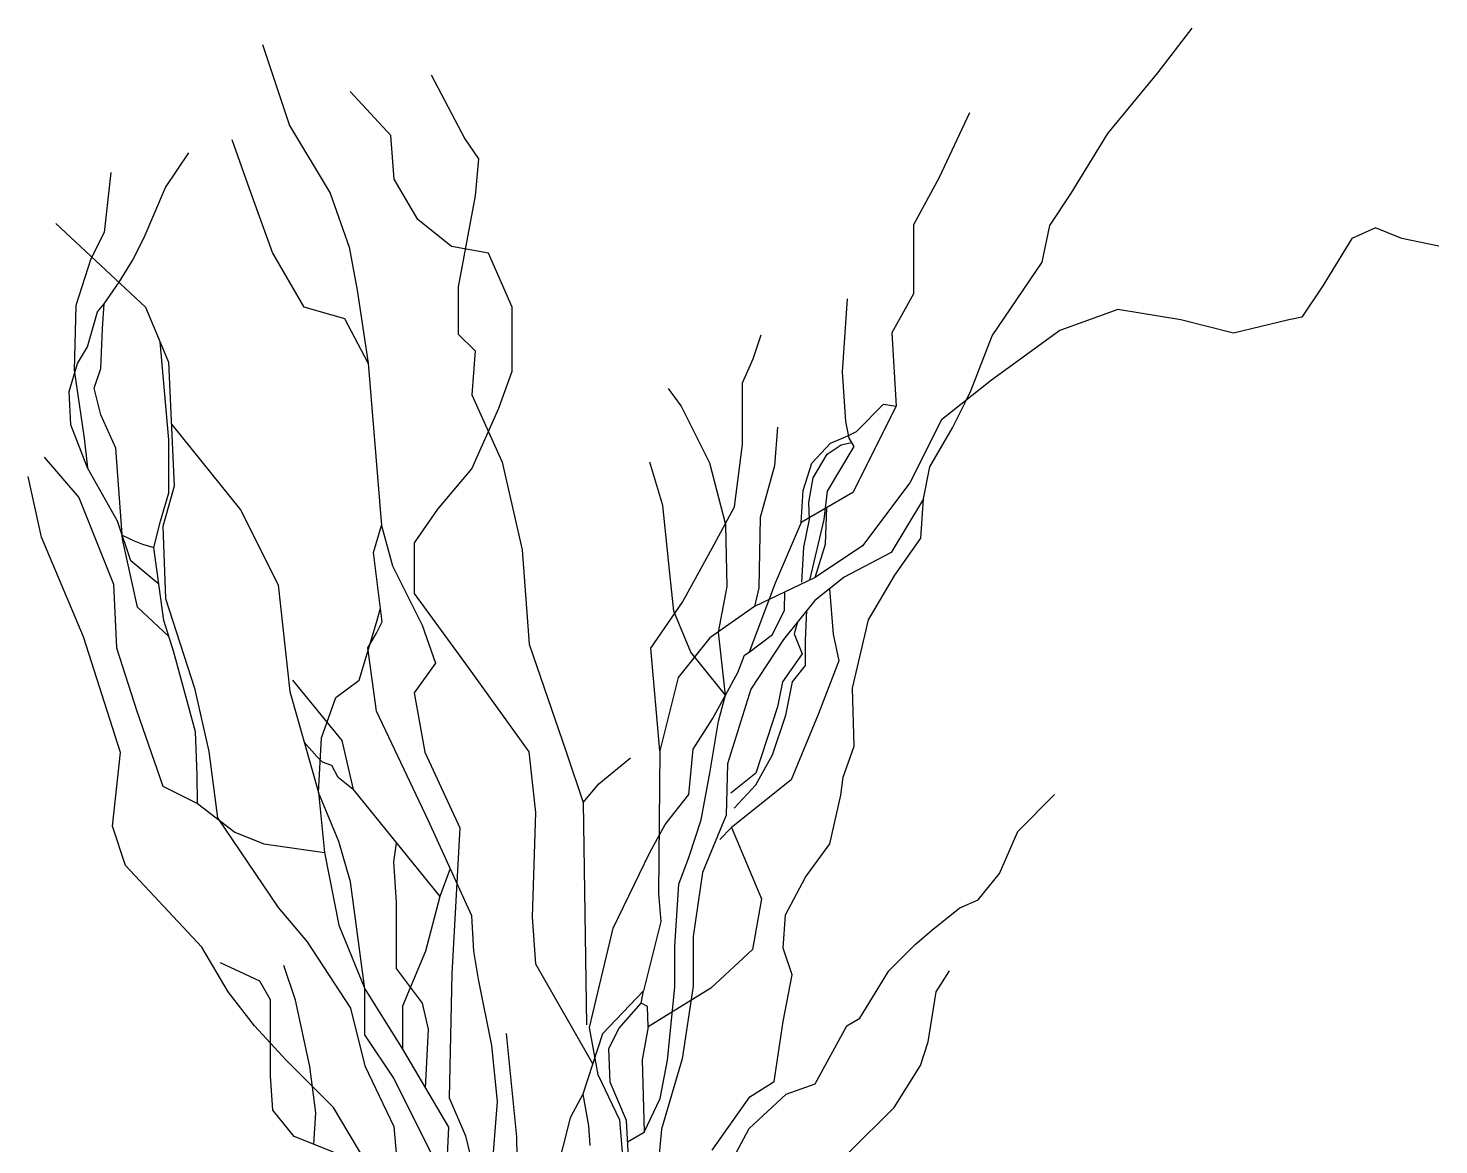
# Model space of a CAD drawing. Header units: millimetres. Extents: x 30176 to 68715, y 55479 to 72995.
# Drawn here: x 66016.7 to 66488.1, y 61746.1 to 62119.3 of the extents above; entities that cross this region are included whole.
import ezdxf

# ---------------------------------------------------------------- set-up
doc = ezdxf.new("R2010")
doc.units = ezdxf.units.MM

# ---------------------------------------------------------------- blocks, each defined once
blk = doc.blocks.new('A$C28936888')
for p, q in [((455.5, 1107.05), (466.93, 1121.99)), ((156.32, 1116.58), (165.34, 1089.45)), ((212.67, 1106.44), (223.94, 1085.05)), ((438.79, 1086.84), (455.5, 1107.05)), ((199.15, 1086.18), (185.62, 1100.81)), ((392.56, 1093.71), (382.46, 1072.09)), ((165.34, 1089.45), (178.9, 1066.88)), ((151.9, 1068.25), (146.11, 1084.64)), ((200.27, 1071.54), (199.15, 1086.18)), ((223.94, 1085.05), (228.45, 1078.3)), ((426.47, 1066.64), (438.79, 1086.84)), ((123.9, 1068.73), (131.67, 1080.38)), ((228.45, 1078.3), (227.32, 1065.91)), ((105.58, 1073.72), (103.36, 1053.76)), ((208.16, 1058.03), (200.27, 1071.54)), ((382.46, 1072.09), (373.8, 1056.23)), ((116.68, 1052.09), (123.9, 1068.73)), ((159.62, 1047.04), (151.9, 1068.25)), ((178.9, 1066.88), (185.23, 1048.83)), ((227.32, 1065.91), (221.69, 1035.51)), ((419.44, 1056.09), (426.47, 1066.64)), ((87.23, 1056.68), (117.15, 1028.72)), ((219.43, 1049.02), (208.16, 1058.03)), ((373.8, 1056.23), (373.8, 1033.16)), ((416.8, 1043.79), (419.44, 1056.09)), ((103.36, 1053.76), (98.92, 1044.89)), ((112.8, 1044.33), (116.68, 1052.09)), ((520.36, 1051.74), (510.69, 1035.93)), ((528.28, 1055.26), (520.36, 1051.74)), ((537.07, 1051.74), (528.28, 1055.26)), ((549.39, 1049.11), (537.07, 1051.74)), ((170.24, 1028.72), (159.62, 1047.04)), ((185.23, 1048.83), (187.94, 1034.38)), ((231.83, 1046.77), (219.43, 1049.02)), ((239.72, 1028.75), (231.83, 1046.77)), ((98.92, 1044.89), (93.92, 1029.36)), ((108.36, 1037.12), (112.8, 1044.33)), ((400.09, 1019.19), (416.8, 1043.79)), ((103.36, 1029.91), (108.36, 1037.12)), ((187.94, 1034.38), (191.55, 1010)), ((221.69, 1035.51), (221.69, 1019.75)), ((373.8, 1033.16), (366.58, 1020.18)), ((510.69, 1035.93), (503.65, 1025.38)), ((93.92, 1029.36), (93.37, 1007.73)), ((101.14, 1027.14), (103.36, 1029.91)), ((102.8, 1021.59), (103.36, 1029.91)), ((117.15, 1028.72), (124.87, 1010.4)), ((183.75, 1024.86), (170.24, 1028.72)), ((239.72, 1007.36), (239.72, 1028.75)), ((351.67, 1031.59), (350.01, 1007.19)), ((442.08, 1028.02), (422.73, 1020.99)), ((463.19, 1024.5), (442.08, 1028.02)), ((97.81, 1015.49), (101.14, 1027.14)), ((191.55, 1010), (183.75, 1024.86)), ((480.78, 1020.11), (463.19, 1024.5)), ((499.25, 1024.5), (480.78, 1020.11)), ((503.65, 1025.38), (499.25, 1024.5)), ((102.25, 1008.29), (102.8, 1021.59)), ((221.69, 1019.75), (227.32, 1014.12)), ((320.23, 1011.46), (322.92, 1019.52)), ((366.58, 1020.18), (368.02, 995.67)), ((393.05, 1000.74), (400.09, 1019.19)), ((422.73, 1020.99), (399.87, 1004.3)), ((94.48, 1009.95), (97.81, 1015.49)), ((125.01, 984.44), (122.03, 1017.13)), ((227.32, 1014.12), (226.2, 999.48)), ((91.7, 1000.52), (94.48, 1009.95)), ((124.87, 1010.4), (126.8, 968.93)), ((191.55, 1010), (196.07, 955.83)), ((316.65, 1003.41), (320.23, 1011.46)), ((93.37, 1007.73), (96.7, 984.99)), ((100.03, 1001.63), (102.25, 1008.29)), ((235.21, 994.98), (239.72, 1007.36)), ((350.01, 1007.19), (351.12, 990.55)), ((399.87, 1004.3), (383.16, 991.12)), ((92.26, 989.43), (91.7, 1000.52)), ((102.25, 992.76), (100.03, 1001.63)), ((226.2, 999.48), (236.34, 976.96)), ((296.24, 995.8), (291.93, 1001.55)), ((316.65, 982.84), (316.65, 1003.41)), ((391.55, 997.74), (393.05, 1000.74)), ((226.2, 974.71), (235.21, 994.98)), ((305.83, 976.63), (296.24, 995.8)), ((368.02, 995.67), (353.59, 966.83)), ((354.75, 987.17), (363.86, 996.28)), ((363.86, 996.28), (368.02, 995.67)), ((386.9, 988.44), (391.55, 997.74)), ((107.25, 981.67), (102.25, 992.76)), ((351.12, 990.55), (352.23, 985.01)), ((383.16, 991.12), (372.6, 970.03)), ((97.81, 975.01), (92.26, 989.43)), ((125.84, 989.67), (148.97, 961.01)), ((328.37, 988.61), (327.42, 975.67)), ((346.12, 983.34), (351.87, 985.73)), ((351.87, 985.73), (354.75, 987.17)), ((379.32, 975.37), (386.9, 988.44)), ((96.7, 984.99), (97.81, 975.01)), ((109.47, 951.17), (107.25, 981.67)), ((125.01, 966.69), (125.01, 984.44)), ((314.02, 961.97), (316.65, 982.84)), ((339.88, 976.63), (346.12, 983.34)), ((344.96, 979.66), (349.64, 982.78)), ((353.89, 982.23), (345.01, 967.26)), ((349.64, 982.78), (353.14, 983.48)), ((352.23, 985.01), (353.89, 982.23)), ((83.37, 978.58), (94.95, 965.08)), ((236.34, 976.96), (243.1, 947.69)), ((290.08, 962.5), (285.75, 976.92)), ((311.11, 956.03), (305.83, 976.63)), ((337.01, 967.53), (339.88, 976.63)), ((340.28, 971.67), (344.96, 979.66)), ((82.38, 951.92), (77.98, 972.13)), ((107.8, 957.27), (97.81, 975.01)), ((214.93, 961.2), (226.2, 974.71)), ((327.42, 975.67), (322.62, 958.43)), ((338.91, 963.48), (340.28, 971.67)), ((377.22, 964.71), (379.32, 975.37)), ((122.23, 957.27), (125.01, 966.69)), ((126.8, 968.93), (122.94, 955.43)), ((336.27, 956.74), (337.01, 967.53)), ((353.59, 966.83), (336.27, 956.74)), ((345.01, 967.26), (343.9, 957.83)), ((372.6, 970.03), (356.77, 948.94)), ((94.95, 965.08), (106.53, 936.15)), ((292.25, 940.88), (290.08, 962.5)), ((307.26, 949.44), (314.02, 961.97)), ((339.11, 957.83), (338.91, 963.48)), ((344.45, 949.51), (344.93, 961.78)), ((377.22, 964.71), (366.32, 946.79)), ((376.34, 951.53), (377.22, 964.71)), ((112.24, 943.96), (107.8, 957.27)), ((120.01, 948.39), (122.23, 957.27)), ((148.97, 961.01), (161.51, 935.94)), ((207.04, 949.94), (214.93, 961.2)), ((322.62, 958.43), (322.14, 934.95)), ((337.16, 948.48), (339.11, 957.83)), ((343.9, 957.83), (339.08, 937.51)), ((109.36, 952.59), (113.35, 950.61)), ((122.94, 955.43), (123.91, 931.33)), ((193.4, 946.76), (196.07, 955.83)), ((196.07, 955.83), (199.69, 942.29)), ((311.59, 935.43), (311.11, 956.03)), ((336.27, 956.74), (327.61, 936.55)), ((96.45, 918.53), (82.38, 951.92)), ((114.46, 928.43), (109.47, 951.17)), ((113.35, 950.61), (116.13, 949.5)), ((116.13, 949.5), (120.01, 948.39)), ((123.34, 923.99), (120.01, 948.39)), ((207.04, 933.05), (207.04, 949.94)), ((243.1, 947.69), (245.36, 916.16)), ((296.65, 930.15), (307.26, 949.44)), ((336.57, 936.78), (337.16, 948.48)), ((356.77, 948.94), (340.94, 938.4)), ((340.96, 938.41), (344.45, 949.51)), ((367.55, 939.23), (376.34, 951.53)), ((121.68, 936.19), (112.24, 943.96)), ((196.3, 923.61), (193.4, 946.76)), ((366.32, 946.79), (350.71, 938.47)), ((199.69, 942.29), (209.63, 922.43)), ((293.69, 927.18), (292.25, 940.88)), ((340.94, 938.4), (320.71, 928.73)), ((350.71, 938.47), (340.83, 930.68)), ((358.75, 924.3), (367.55, 939.23)), ((106.53, 936.15), (107.5, 914.94)), ((161.51, 935.94), (165.37, 900.26)), ((308.71, 920.1), (311.59, 935.43)), ((327.61, 936.55), (318.95, 913.48)), ((322.14, 934.95), (320.71, 928.73)), ((330.75, 927.48), (330.82, 933.57)), ((345.77, 934.57), (346.94, 919.5)), ((123.91, 931.33), (133.56, 901.44)), ((225.07, 908.28), (207.04, 933.05)), ((286.03, 914.72), (296.65, 930.15)), ((320.71, 928.73), (305.76, 918.19)), ((340.83, 930.68), (330.43, 917.69)), ((125.01, 918.73), (114.46, 928.43)), ((126.67, 913.46), (123.34, 923.99)), ((194.33, 923.4), (195.74, 928.09)), ((299.47, 913.48), (293.69, 927.18)), ((326.69, 919.37), (330.75, 927.48)), ((337.79, 917.35), (338.23, 927.43)), ((353.47, 901.45), (358.75, 924.3)), ((188.54, 904.12), (194.33, 923.4)), ((191.47, 914.94), (194.37, 919.76)), ((194.37, 919.76), (196.3, 923.61)), ((209.63, 922.43), (214.15, 909.79)), ((311.01, 899.06), (308.71, 920.1)), ((318.95, 913.48), (326.69, 919.37)), ((335.03, 923.44), (333.91, 919.57)), ((333.91, 919.57), (336.68, 912.91)), ((346.94, 919.5), (348.93, 910.55)), ((108.77, 879.87), (96.45, 918.53)), ((107.5, 914.94), (114.25, 893.72)), ((194.37, 893.72), (191.47, 914.94)), ((245.36, 916.16), (257.75, 880.13)), ((289.05, 880.41), (286.03, 914.72)), ((305.76, 918.19), (295.2, 905.01)), ((330.43, 917.69), (319.5, 901.06)), ((337.79, 909.03), (337.79, 917.35)), ((133.89, 886.84), (126.67, 913.46)), ((311.01, 899.06), (299.47, 913.48)), ((315.09, 906.62), (317.41, 912.41)), ((317.41, 912.41), (318.95, 913.48)), ((336.68, 912.91), (330.02, 903.49)), ((348.93, 910.55), (341.96, 892.64)), ((214.15, 909.79), (206.92, 899.86)), ((245.36, 880.13), (225.07, 908.28)), ((311.01, 899.06), (315.09, 906.62)), ((333.35, 903.49), (337.79, 909.03)), ((133.56, 901.44), (138.38, 880.22)), ((166.34, 904.12), (182.75, 883.87)), ((180.82, 898.33), (188.54, 904.12)), ((295.2, 905.01), (289.05, 880.41)), ((319.5, 901.06), (311.7, 876.11)), ((330.02, 903.49), (328.36, 895.17)), ((331.13, 892.4), (333.35, 903.49)), ((354.04, 882.02), (353.47, 901.45)), ((165.37, 900.26), (175.03, 866.51)), ((175.99, 884.83), (180.82, 898.33)), ((206.92, 899.86), (210.53, 880)), ((306.68, 891.13), (311.01, 899.06)), ((308.71, 890.39), (311.01, 899.06)), ((114.25, 893.72), (122.94, 868.65)), ((211.74, 857.08), (194.37, 893.72)), ((300.19, 881.04), (306.68, 891.13)), ((328.36, 895.17), (321.14, 872.99)), ((326.69, 879.09), (331.13, 892.4)), ((341.96, 892.64), (332.99, 870.75)), ((134.45, 872.42), (133.89, 886.84)), ((305.81, 873.01), (308.71, 890.39)), ((174.39, 878.61), (170.2, 883.39)), ((175.03, 866.51), (175.99, 884.83)), ((182.75, 883.87), (186.61, 867.48)), ((350.32, 871.63), (354.04, 882.02)), ((106.13, 855.27), (108.77, 879.87)), ((138.38, 880.22), (141.28, 858.04)), ((176.36, 876.64), (174.39, 878.61)), ((210.53, 880), (222.28, 854.72)), ((247.61, 859.86), (245.36, 880.13)), ((257.75, 880.13), (263.39, 863.24)), ((268.65, 869.4), (279.27, 878.08)), ((289.05, 880.41), (288.64, 832.74)), ((298.74, 865.9), (300.19, 881.04)), ((321.14, 869.11), (326.69, 879.09)), ((134.52, 862.87), (134.45, 872.42)), ((179.43, 875.54), (176.36, 876.64)), ((181.62, 871.6), (179.43, 875.54)), ((302.9, 857.36), (305.81, 873.01)), ((311.7, 876.11), (311.18, 858.97)), ((321.14, 872.99), (312.81, 866.33)), ((122.94, 868.65), (134.52, 862.87)), ((186.61, 867.48), (181.62, 871.6)), ((186.61, 867.48), (215.57, 831.8)), ((263.39, 863.24), (268.65, 869.4)), ((332.99, 870.75), (313.07, 854.83)), ((313.92, 861.34), (321.14, 869.11)), ((349.58, 865.69), (350.32, 871.63)), ((134.52, 862.87), (147.07, 853.22)), ((181.78, 850.12), (175.03, 866.51)), ((175.03, 866.51), (176.99, 846.47)), ((263.39, 863.24), (264.52, 788.93)), ((290.81, 855.81), (298.74, 865.9)), ((345.87, 849.37), (349.58, 865.69)), ((408.68, 853.51), (421, 865.81)), ((141.28, 858.04), (161.55, 828.15)), ((246.48, 824.96), (247.61, 859.86)), ((311.18, 858.97), (303.38, 839.74)), ((110.52, 842.09), (106.13, 855.27)), ((226.22, 825.26), (211.74, 857.08)), ((222.28, 854.72), (219.57, 805.96)), ((285.75, 846.43), (290.81, 855.81)), ((298.84, 845.19), (302.9, 857.36)), ((313.07, 854.83), (309.09, 850.85)), ((313.07, 854.83), (318.05, 842.89)), ((402.53, 839.45), (408.68, 853.51)), ((147.07, 853.22), (156.72, 849.37)), ((156.72, 849.37), (176.99, 846.47)), ((185.64, 836.62), (181.78, 850.12)), ((200.12, 843.37), (201.09, 849.64)), ((337.7, 838.24), (345.87, 849.37)), ((176.99, 846.47), (181.78, 822.16)), ((273.49, 821.2), (285.75, 846.43)), ((295.36, 835.92), (298.84, 845.19)), ((136.03, 814.85), (110.52, 842.09)), ((201.09, 829.87), (200.12, 843.37)), ((218.98, 841.17), (215.57, 831.8)), ((303.38, 839.74), (300.26, 818.43)), ((318.05, 842.89), (323.03, 830.95)), ((395.49, 830.67), (402.53, 839.45)), ((190.47, 800.94), (185.64, 836.62)), ((294.06, 815.19), (295.36, 835.92)), ((331.01, 825.63), (337.7, 838.24)), ((201.09, 807.69), (201.09, 829.87)), ((215.57, 831.8), (210.74, 813.48)), ((288.64, 832.74), (289.36, 823.36)), ((323.03, 830.95), (320.05, 814.04)), ((389.33, 828.03), (395.49, 830.67)), ((161.55, 828.15), (171.2, 816.58)), ((226.96, 813.51), (226.22, 825.26)), ((247.61, 809.2), (246.48, 824.96)), ((330.27, 814.5), (331.01, 825.63)), ((380.54, 821), (389.33, 828.03)), ((181.78, 822.16), (190.47, 800.94)), ((265.55, 788.04), (273.49, 821.2)), ((289.36, 823.36), (283.59, 800.29)), ((374.38, 815.73), (380.54, 821)), ((171.2, 816.58), (185.68, 794.4)), ((300.26, 818.43), (300.26, 801.81)), ((365.59, 806.94), (374.38, 815.73)), ((144.83, 799.91), (136.03, 814.85)), ((210.74, 813.48), (203.02, 795.16)), ((228.44, 804.16), (226.96, 813.51)), ((294.06, 801.49), (294.06, 815.19)), ((320.05, 814.04), (306.1, 801.11)), ((333.24, 805.59), (330.27, 814.5)), ((155.38, 803.43), (142.19, 809.58)), ((167.3, 797.08), (163.44, 808.66)), ((209.78, 796.12), (201.09, 807.69)), ((266.66, 775.89), (247.61, 809.2)), ((355.91, 791.13), (365.59, 806.94)), ((381.42, 799.91), (385.82, 806.94)), ((158.9, 797.28), (155.38, 803.43)), ((219.57, 805.96), (218.67, 764.43)), ((232.88, 782), (228.44, 804.16)), ((291.61, 777.02), (294.06, 801.49)), ((300.26, 801.81), (296.51, 777.51)), ((330.27, 790.01), (333.24, 805.59)), ((153.62, 788.49), (144.83, 799.91)), ((158.9, 771.8), (158.9, 797.28)), ((172.13, 774.91), (167.3, 797.08)), ((190.47, 800.94), (203.02, 780.69)), ((190.47, 785.51), (190.47, 800.94)), ((283.59, 800.29), (269.88, 785.88)), ((282.8, 796.1), (283.59, 800.29)), ((306.1, 801.11), (285.19, 788.17)), ((378.78, 783.22), (381.42, 799.91)), ((185.68, 794.4), (190.51, 775.12)), ((203.02, 795.16), (203.02, 780.69)), ((211.71, 787.44), (209.78, 796.12)), ((275.45, 787.78), (282.8, 796.1)), ((284.97, 794.99), (282.8, 796.1)), ((285.19, 788.17), (284.97, 794.99)), ((164.18, 777.07), (153.62, 788.49)), ((210.74, 767.67), (211.71, 787.44)), ((268.43, 772.18), (265.55, 788.04)), ((272.02, 780.93), (275.45, 787.78)), ((285.19, 788.17), (283.2, 777.23)), ((327.3, 769.98), (330.27, 790.01)), ((340.96, 769.16), (351.51, 788.49)), ((351.51, 788.49), (355.91, 791.13)), ((200.12, 771.05), (190.47, 785.51)), ((241.26, 751.46), (237.81, 785.94)), ((269.88, 785.88), (263.38, 765.69)), ((376.14, 775.31), (378.78, 783.22)), ((203.02, 780.69), (218.46, 754.66)), ((234.85, 763.28), (232.88, 782)), ((272.51, 769.68), (272.02, 780.93)), ((180.01, 761.25), (164.18, 777.07)), ((174.06, 759.48), (172.13, 774.91)), ((190.51, 775.12), (200.16, 754.87)), ((283.2, 777.23), (283.78, 753.04)), ((289.16, 764.29), (291.61, 777.02)), ((296.51, 777.51), (289.65, 754.02)), ((367.35, 761.25), (376.14, 775.31)), ((159.78, 760.38), (158.9, 771.8)), ((215.57, 740.19), (200.12, 771.05)), ((275.65, 757.04), (268.43, 772.18)), ((277.9, 756.95), (272.51, 769.68)), ((319.13, 764.78), (327.3, 769.98)), ((331.28, 765.65), (340.96, 769.16)), ((218.67, 764.43), (224.09, 751.79)), ((263.38, 765.69), (259.05, 757.76)), ((263.38, 765.69), (265.19, 755.1)), ((283.78, 753.04), (289.16, 764.29)), ((306.5, 746.98), (319.13, 764.78)), ((318.97, 754.23), (331.28, 765.65)), ((166.81, 751.59), (159.78, 760.38)), ((173.41, 748.95), (174.06, 759.48)), ((196.72, 733.14), (180.01, 761.25)), ((232.88, 739.15), (234.85, 763.28)), ((352.39, 746.32), (367.35, 761.25)), ((200.16, 754.87), (202.09, 732.69)), ((218.46, 754.66), (217.5, 735.37)), ((259.05, 757.76), (254, 737.57)), ((265.19, 755.1), (265.63, 748.49)), ((277.82, 732.53), (275.65, 757.04)), ((279.37, 730.04), (277.9, 756.95)), ((180.01, 746.32), (166.81, 751.59)), ((224.09, 751.79), (228.44, 733.73)), ((241.75, 717.98), (241.26, 751.46)), ((278.29, 749.74), (283.78, 753.04)), ((289.65, 754.02), (285.73, 712.91)), ((311.94, 741.05), (318.97, 754.23))]:
    blk.add_line(p, q)

msp = doc.modelspace()

# ---------------------------------------------------------------- block references
msp.add_blockref('A$C28936888', (65938.67, 60997.27))

doc.saveas('drawing.dxf')
